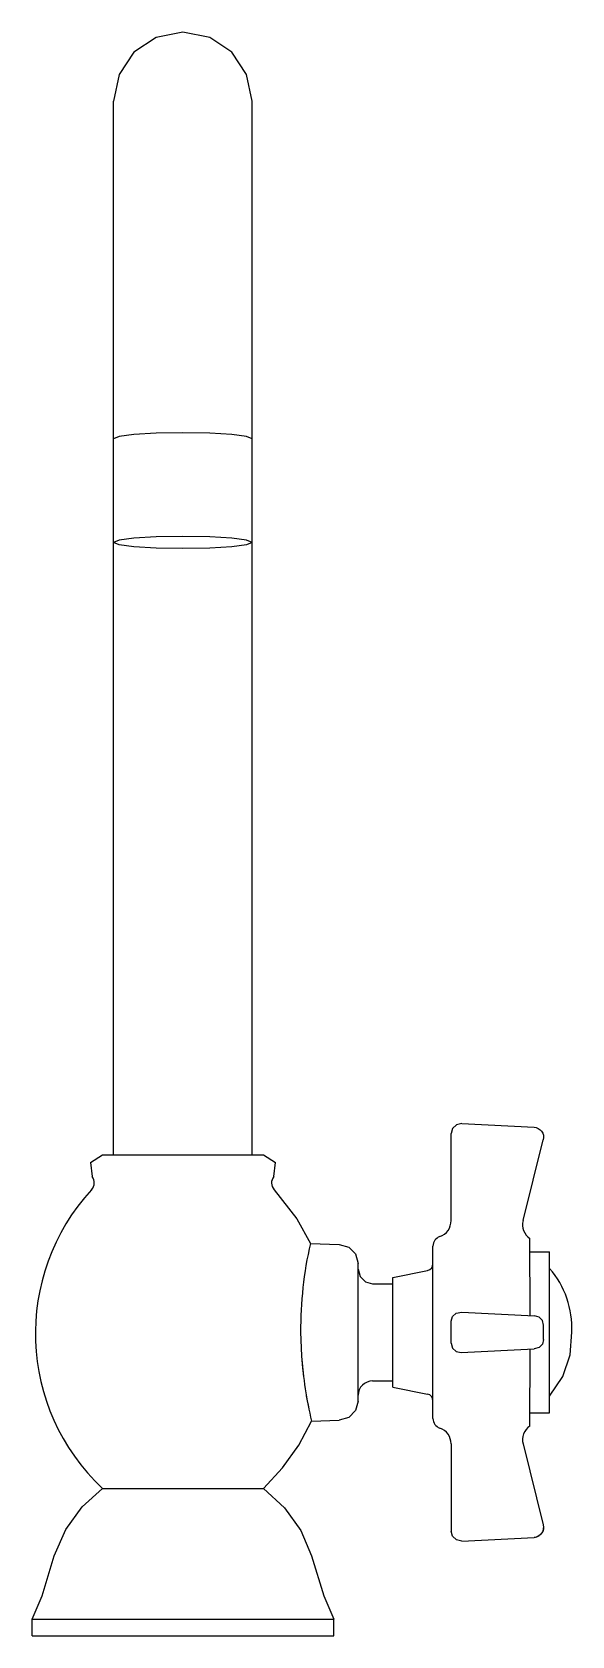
# Model space of a CAD drawing. Extents: x -496.028 to -495.947, y 0.755 to 0.995.
import ezdxf

# ---------------------------------------------------------------- set-up
doc = ezdxf.new("R2010")
doc.units = 0
doc.header["$LTSCALE"] = 0.112
doc.header["$MEASUREMENT"] = 0
doc.linetypes.add('CONTINU', pattern=[0])
doc.layers.get('0').update_dxf_attribs({"linetype": 'CONTINUOUS'})

msp = doc.modelspace()

# ---------------------------------------------------------------- linework, layer by layer
at = {"linetype": 'CONTINU'}
for points in [[(-496.00512, 0.9947), (-496.00913, 0.99389), (-496.01242, 0.99168), (-496.01463, 0.98839), (-496.01545, 0.98439)], [(-495.9948, 0.98439), (-495.99561, 0.98839), (-495.99782, 0.99168), (-496.00111, 0.99389), (-496.00512, 0.9947)], [(-496.01545, 0.91854), (-496.01545, 0.98439)], [(-495.9948, 0.82721), (-495.9948, 0.98439)], [(-496.00512, 0.93493), (-496.00913, 0.93486), (-496.01242, 0.93466), (-496.01463, 0.93438), (-496.01545, 0.93403)], [(-495.9948, 0.93403), (-495.99561, 0.93438), (-495.99782, 0.93466), (-496.00111, 0.93486), (-496.00512, 0.93493)], [(-496.00512, 0.91944), (-496.00913, 0.91937), (-496.01242, 0.91918), (-496.01463, 0.91889), (-496.01545, 0.91854)], [(-495.9948, 0.91854), (-495.99561, 0.91889), (-495.99782, 0.91918), (-496.00111, 0.91937), (-496.00512, 0.91944)], [(-496.00512, 0.91764), (-496.00913, 0.91771), (-496.01242, 0.9179), (-496.01463, 0.91819), (-496.01545, 0.91854)], [(-496.01545, 0.82721), (-496.01545, 0.91854)], [(-495.9948, 0.91854), (-495.99561, 0.91819), (-495.99782, 0.9179), (-496.00111, 0.91771), (-496.00512, 0.91764)], [(-495.96511, 0.81737), (-495.9651, 0.83036)], [(-495.96353, 0.83187), (-495.96433, 0.83169), (-495.9649, 0.83113), (-495.9651, 0.83036)], [(-495.96353, 0.83187), (-495.95274, 0.83131)], [(-495.95438, 0.81738), (-495.95137, 0.82945)], [(-496.01893, 0.82607), (-496.01712, 0.82721)], [(-496.01893, 0.82607), (-496.01867, 0.82396)], [(-496.01712, 0.82721), (-495.99312, 0.82721)], [(-495.99312, 0.82721), (-495.99132, 0.82607)], [(-495.99157, 0.82396), (-495.99132, 0.82607)], [(-495.9915, 0.82199), (-495.98815, 0.81765)], [(-495.98815, 0.81765), (-495.98611, 0.81396)], [(-495.98611, 0.81396), (-495.98182, 0.81381)], [(-495.98182, 0.81381), (-495.98038, 0.81342), (-495.97936, 0.8124), (-495.97897, 0.81096)], [(-495.96782, 0.78785), (-495.96782, 0.81358)], [(-495.95332, 0.80322), (-495.95336, 0.8147)], [(-495.95336, 0.81271), (-495.95042, 0.81271)], [(-495.95042, 0.78871), (-495.95042, 0.81271)], [(-495.97897, 0.79046), (-495.97897, 0.81096)], [(-495.97897, 0.81011), (-495.97868, 0.80903), (-495.9779, 0.80826), (-495.97682, 0.80796)], [(-495.97382, 0.80887), (-495.96862, 0.80994)], [(-495.97382, 0.79255), (-495.97382, 0.80887)], [(-495.97682, 0.80796), (-495.97382, 0.80796)], [(-495.9651, 0.80235), (-495.96489, 0.80309), (-495.96434, 0.80359), (-495.96353, 0.80374)], [(-495.9651, 0.79908), (-495.9651, 0.80235)], [(-495.96353, 0.80374), (-495.95265, 0.80318)], [(-495.95132, 0.80178), (-495.9515, 0.80247), (-495.95198, 0.80297), (-495.95265, 0.80318)], [(-495.95132, 0.79964), (-495.95132, 0.80178)], [(-495.98756, 0.80071), (-495.98743, 0.79719)], [(-495.95132, 0.79964), (-495.9515, 0.79896), (-495.95198, 0.79846), (-495.95274, 0.79824)], [(-495.95042, 0.7912), (-495.94847, 0.79412), (-495.94737, 0.79735), (-495.94711, 0.80071)], [(-495.9651, 0.79908), (-495.96489, 0.79833), (-495.96434, 0.79783), (-495.96363, 0.79768)], [(-495.96363, 0.79768), (-495.95274, 0.79824)], [(-495.95336, 0.78673), (-495.95332, 0.79821)], [(-495.98738, 0.79663), (-495.98712, 0.79402)], [(-495.97682, 0.79346), (-495.97382, 0.79346)], [(-495.97382, 0.79255), (-495.96862, 0.79149)], [(-495.98671, 0.79125), (-495.98634, 0.78927)], [(-495.97897, 0.79046), (-495.97936, 0.78903), (-495.98038, 0.788), (-495.98182, 0.78761)], [(-495.99312, 0.77741), (-495.99025, 0.78049), (-495.98785, 0.78386), (-495.98593, 0.78746)], [(-495.98593, 0.78746), (-495.98182, 0.78761)], [(-495.95336, 0.78871), (-495.95042, 0.78871)], [(-495.96511, 0.78406), (-495.9651, 0.77105)], [(-495.95438, 0.78405), (-495.95137, 0.77198)], [(-496.02431, 0.76734), (-496.02261, 0.77127), (-496.02017, 0.77466), (-496.01712, 0.77741)], [(-496.01712, 0.77741), (-495.99312, 0.77741)], [(-495.99312, 0.77741), (-495.98995, 0.77453), (-495.98754, 0.77112), (-495.98593, 0.76734)], [(-495.96353, 0.76956), (-495.96433, 0.76974), (-495.9649, 0.7703), (-495.9651, 0.77105)], [(-495.96353, 0.76956), (-495.95274, 0.77012)], [(-496.02612, 0.76141), (-496.02431, 0.76734)], [(-495.98593, 0.76734), (-495.98412, 0.76141)], [(-496.02762, 0.75791), (-496.02612, 0.76141)], [(-495.98412, 0.76141), (-495.98262, 0.75791)], [(-496.02762, 0.75541), (-496.02762, 0.75791)], [(-496.02762, 0.75791), (-495.98262, 0.75791)], [(-495.98262, 0.75541), (-495.98262, 0.75791)], [(-496.02762, 0.75541), (-495.98262, 0.75541)]]:
    msp.add_lwpolyline(points, dxfattribs=at)
for points in [[(-495.95274, 0.83131, -0.223573), (-495.95161, 0.8307)], [(-495.95161, 0.8307, -0.222179), (-495.95137, 0.82945)], [(-496.01874, 0.82199, 0.372164), (-496.01867, 0.82396)], [(-495.99157, 0.82396, 0.372104), (-495.9915, 0.82199)], [(-496.01874, 0.82199, 0.411402), (-496.01712, 0.77741)], [(-495.9668, 0.815, 0.321262), (-495.96511, 0.81737)], [(-495.95438, 0.81738, 0.314935), (-495.95336, 0.8147)], [(-495.98611, 0.81396, 0.058231), (-495.98756, 0.80071)], [(-495.9668, 0.815, 0.321278), (-495.96782, 0.81358)], [(-495.96862, 0.80994, 0.356291), (-495.96782, 0.81092)], [(-495.94711, 0.80071, 0.193557), (-495.95042, 0.81023)], [(-495.98743, 0.79719, 0.040914), (-495.98593, 0.78746)], [(-495.97682, 0.79346, 0.414227), (-495.97897, 0.79131)], [(-495.96782, 0.79051, 0.356272), (-495.96862, 0.79149)], [(-495.96782, 0.78785, 0.321259), (-495.9668, 0.78643)], [(-495.96511, 0.78406, 0.321256), (-495.9668, 0.78643)], [(-495.95336, 0.78673, 0.31414), (-495.95438, 0.78405)], [(-495.95161, 0.77072, -0.224648), (-495.95274, 0.77012)], [(-495.95137, 0.77198, -0.222005), (-495.95161, 0.77072)], [(-495.95161, 0.77072, 0.14761), (-495.95132, 0.77154)], [(-495.95274, 0.77012, 0.147735), (-495.95193, 0.77041)]]:
    msp.add_lwpolyline(points, format="xyb", dxfattribs=at)

doc.saveas('drawing.dxf')
